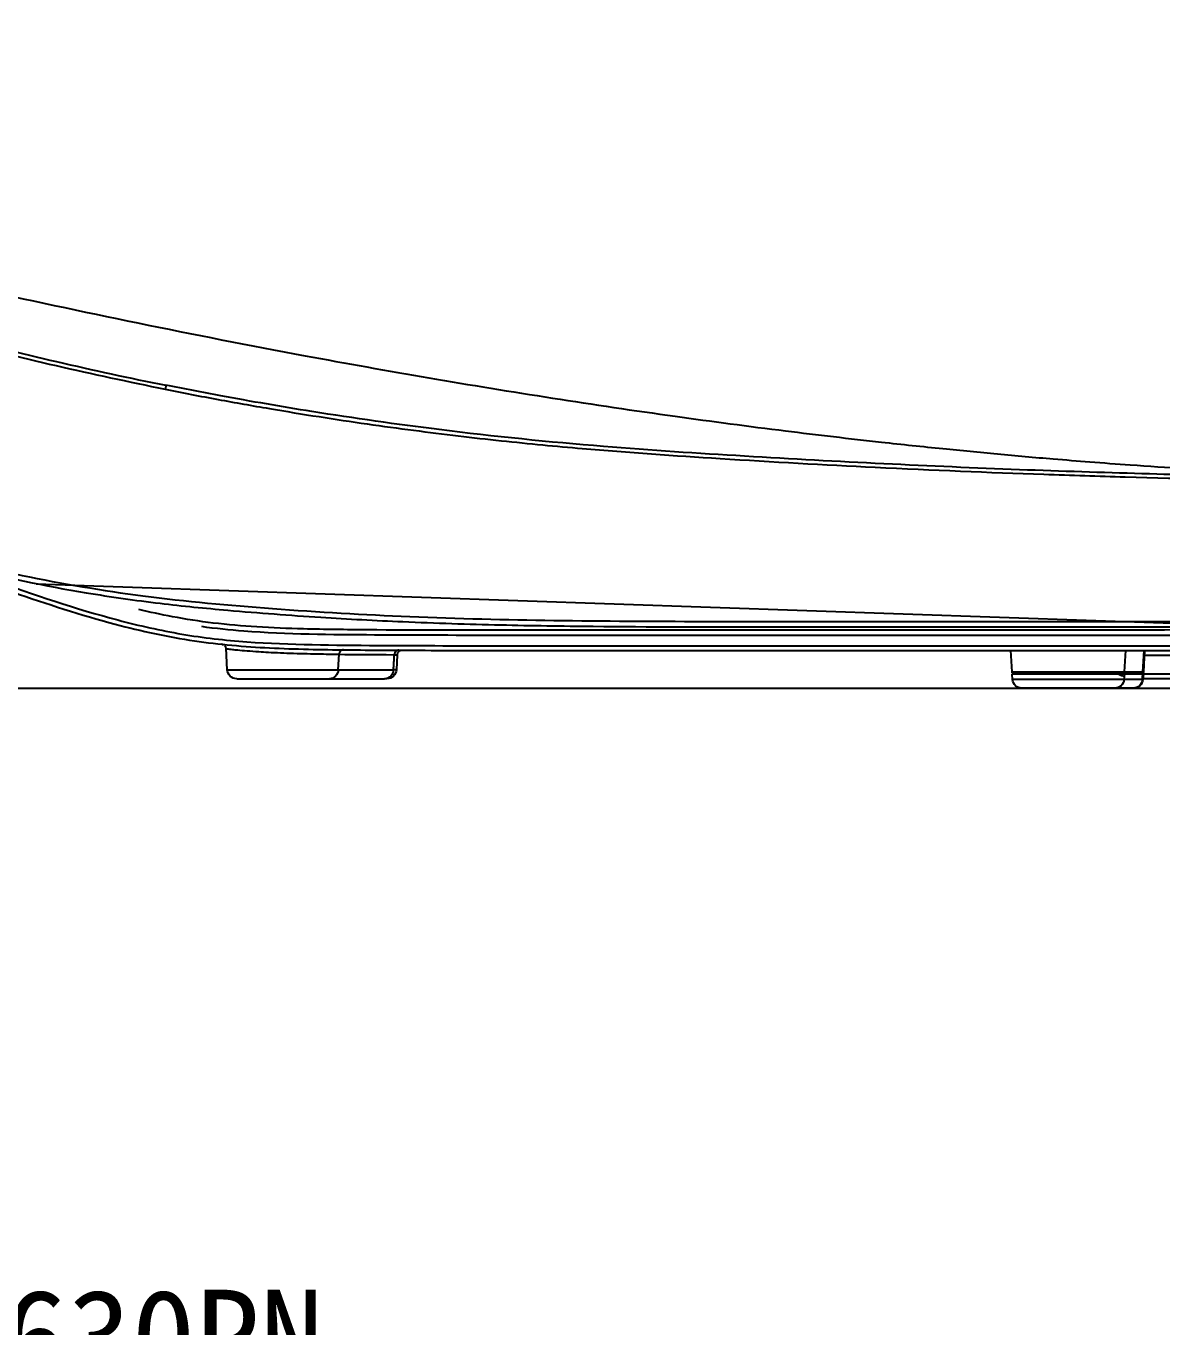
# Model space of a CAD drawing. Extents: x -2137 to 3740, y 68 to 2359.
# Drawn here: x 1590.2 to 1831.7, y 539.1 to 815.6 of the extents above; entities that cross this region are included whole.
import ezdxf

# ---------------------------------------------------------------- set-up
doc = ezdxf.new("R2010")
doc.units = 0
doc.header["$LTSCALE"] = 20
doc.header["$MEASUREMENT"] = 0
doc.layers.get('0').update_dxf_attribs({"linetype": 'CONTINUOUS'})
doc.layers.get('DEFPOINTS').update_dxf_attribs({"linetype": 'CONTINUOUS'})
doc.layers.add('1', color=7, linetype='CONTINUOUS')
doc.layers.add('2', color=2, linetype='CONTINUOUS')
doc.styles.add('ROMANS', font='romans', dxfattribs={"height": 10.144927})
doc.dimstyles.get("Standard").update_dxf_attribs({"dimtxt": 2.7, "dimasz": 2.5, "dimexe": 1.5, "dimexo": 1.5, "dimgap": 1.5, "dimtad": 1, "dimdec": 0, "dimlfac": 10, "dimzin": 0, "dimdsep": 46, "dimtxsty": 'Standard', "dimcen": 0, "dimclrt": 2, "dimadec": 0, "dimazin": 0, "dimtfac": 1, "dimtdec": 0, "dimtmove": 0, "dimatfit": 3, "dimfxl": 0, "dimtolj": 1, "dimtzin": 0, "dimarcsym": 0})

# ---------------------------------------------------------------- blocks, each defined once
blk = doc.blocks.new('*D33')
at = {"color": 3, "lineweight": -2}
for p, q in [((1904.95, 674.9), (1993.11, 674.9)), ((1987.11, 650.9), (1987.11, 508.9)), ((1987.11, 318.9), (1987.11, 460.9)), ((1829.72, 294.9), (1993.11, 294.9))]:
    blk.add_line(p, q, dxfattribs=at)
at = {"color": 3}
for points in [[(1983.11, 650.9), (1991.11, 650.9), (1987.11, 674.9)], [(1983.11, 318.9), (1991.11, 318.9), (1987.11, 294.9)]]:
    blk.add_solid(points, dxfattribs=at)
at = {"layer": 'DEFPOINTS', "color": 0}
for p in [(1903.15, 674.9), (1827.92, 294.9), (1987.11, 294.9)]:
    blk.add_point(p, dxfattribs=at)
at = {"color": 2, "insert": (1987.11, 484.9), "char_height": 24, "attachment_point": 5}
blk.add_mtext('\\A1;380', dxfattribs=at)
blk = doc.blocks.new('*D29')
at = {"color": 3, "lineweight": -2}
for p, q in [((1914.91, 686.91), (1914.91, 67.8)), ((1305.18, 293.1), (1305.18, 67.8)), ((1329.18, 73.8), (1890.91, 73.8))]:
    blk.add_line(p, q, dxfattribs=at)
at = {"color": 3}
for points in [[(1329.18, 77.8), (1329.18, 69.8), (1305.18, 73.8)], [(1890.91, 77.8), (1890.91, 69.8), (1914.91, 73.8)]]:
    blk.add_solid(points, dxfattribs=at)
at = {"layer": 'DEFPOINTS', "color": 0}
for p in [(1914.91, 688.71), (1305.18, 294.9), (1914.91, 73.8)]:
    blk.add_point(p, dxfattribs=at)
at = {"color": 2, "insert": (1610.04, 97.8), "char_height": 24, "attachment_point": 5}
blk.add_mtext('\\A1;610', dxfattribs=at)
blk = doc.blocks.new('A$C9bb48bae')
at = {"layer": '1', "color": 7, "linetype": 'Continuous'}
for p, q in [((8.27, 11.2), (322.54, 22.12)), ((281.92, 3.9), (282.16, 8.51)), ((283.01, 9.32), (283.04, 9.32)), ((86.92, 7.99), (87.15, 3.47)), ((87.27, 3.47), (87.04, 8)), ((91.17, 3.47), (90.93, 8)), ((115.1, 3.47), (115.34, 7.99)), ((115.34, 7.99), (115.34, 8)), ((245.81, 7.11), (245.98, 3.9)), ((245.81, 7.11), (245.81, 7.11)), ((258.31, 3.9), (258.15, 7.2)), ((45.8, 2.98), (86.9, 2.98)), ((87.15, 3.47), (87.27, 3.47)), ((87.18, 3), (87.28, 1.83)), ((87.3, 3), (87.18, 3)), ((91.17, 3.47), (87.27, 3.47)), ((87.4, 1.83), (87.3, 3)), ((87.3, 3), (91.19, 3)), ((115.1, 3.47), (91.17, 3.47)), ((91.19, 3), (91.3, 1.83)), ((91.19, 3), (115.08, 3)), ((114.97, 1.83), (115.08, 3)), ((245.98, 3.9), (246.57, 3.9)), ((258.31, 3.9), (246.57, 3.9)), ((281.92, 3.9), (258.31, 3.9)), ((87.4, 1.83), (87.28, 1.83)), ((87.4, 1.83), (91.3, 1.83)), ((89.37, 0), (89.27, 0)), ((89.37, 0), (93.27, 0)), ((91.3, 1.83), (114.97, 1.83)), ((93.27, 0), (112.98, 0)), ((247.97, 2), (248.47, 2)), ((260.21, 2), (248.47, 2)), ((279.92, 2), (260.21, 2))]:
    blk.add_line(p, q, dxfattribs=at)
for centre, radius, start, end in [((87.65, 3.5), 0.5, 183, 270), ((114.6, 3.5), 0.5, 270, 357), ((247.97, 4), 2, 183, 270), ((279.92, 4), 2, 270, 357), ((89.27, 2), 2, 185, 270), ((112.98, 2), 2, 270, 355)]:
    blk.add_arc(centre, radius, start, end, dxfattribs=at)
for centre, major_axis, ratio, start_param, end_param in [((87.77, 3.5), (0, -0.5), 0.990268, 4.764749, 6.283185), ((91.66, 3.5), (0, -0.5), 0.990268, 4.764749, 6.283185), ((248.47, 4), (0, -2), 0.951057, 4.764749, 6.283185), ((260.21, 4), (0, -2), 0.951057, 4.764749, 6.283185), ((89.37, 2), (0, 2), 0.990268, 1.658063, 3.141593), ((93.27, 2), (0, 2), 0.990268, 1.658063, 3.141593)]:
    blk.add_ellipse(centre, major_axis=major_axis, ratio=ratio, start_param=start_param, end_param=end_param, dxfattribs=at)
for points, knots in [([(477.62, 118.02), (447.77, 107.18), (417.59, 97.28), (371.94, 83.6), (356.66, 79.18), (325.94, 71.07), (310.49, 67.49), (294.96, 64.38)], [0, 0, 0, 0, 0.5, 0.5, 0.75, 0.75, 1, 1, 1, 1]), ([(477.94, 117.19), (473.18, 115.48), (463.04, 111.84), (446.84, 106.28), (428.76, 100.25), (408.76, 93.82), (385.45, 86.67), (362.83, 80.08), (339.81, 73.74), (318.39, 68.42), (302.85, 65.15), (295.1, 63.52)], [0, 0, 0, 0, 0.079655, 0.169452, 0.269417, 0.379575, 0.499943, 0.65291, 0.750136, 0.875496, 1, 1, 1, 1]), ([(438.42, 110.36), (434.52, 109.31), (426.11, 107.06), (414.14, 103.94), (404, 101.35), (396.82, 99.54), (391.64, 98.25), (386.98, 97.1), (381.81, 95.83), (375.63, 94.33), (367.93, 92.48), (358.72, 90.31), (348.05, 87.84), (316.87, 80.8), (280.4, 73.29), (239.1, 65.9), (212.88, 61.6), (187.6, 57.85), (164.29, 54.77), (145.3, 52.54), (130.29, 50.95), (118.11, 49.76), (107.71, 48.84), (98.3, 48.08), (88.95, 47.38), (77.07, 46.59), (68.06, 46.09), (62.95, 45.83)], [0, 0, 0, 0, 0.031815, 0.06835, 0.097277, 0.114025, 0.126565, 0.139222, 0.151775, 0.168453, 0.189216, 0.214009, 0.24276, 0.275372, 0.465247, 0.535344, 0.605106, 0.674102, 0.736164, 0.789939, 0.82439, 0.854817, 0.886058, 0.906459, 0.929029, 0.959788, 1, 1, 1, 1]), ([(508.18, 86.65), (507.76, 86.48), (506.4, 85.93), (503.59, 84.81), (499.26, 83.07), (493.41, 80.71), (486.03, 77.74), (477.13, 74.14), (466.69, 69.95), (454.7, 65.22), (441.14, 59.99), (425.98, 54.31), (409.21, 48.25), (390.79, 41.94), (370.67, 35.52), (348.79, 29.27), (325.04, 23.58), (299.34, 19.19), (271.75, 16.76), (242.55, 15), (211.89, 14.3), (180.13, 14.16), (147.47, 14.18), (114.23, 14.18), (81.16, 14.2), (49.63, 14.21), (22.36, 14.22), (3.8, 14.24), (0, 14.25), (0, 14.25)], [0, 0, 0, 0, 0.002237, 0.007152, 0.014744, 0.025013, 0.037959, 0.053582, 0.07188, 0.092854, 0.116505, 0.142832, 0.171833, 0.20351, 0.237859, 0.274881, 0.314573, 0.356936, 0.402004, 0.449781, 0.500255, 0.55342, 0.609269, 0.667805, 0.729036, 0.79296, 0.859558, 0.928803, 1, 1, 1, 1]), ([(508.57, 85.61), (501.17, 82.64), (486.76, 76.86), (465.34, 68.2), (438.59, 57.77), (407.47, 46.3), (372.14, 34.63), (340.79, 25.91), (315.51, 20.67), (296.67, 17.98), (280.02, 16.35), (262.8, 15.06), (243.44, 14.01), (224.11, 13.4), (198.55, 13.04), (173.8, 13), (149.29, 13), (128.88, 13), (107.29, 13), (84.96, 13), (63.98, 13), (40.83, 13), (23.09, 13), (11.49, 13), (5.31, 13), (1.71, 13), (0.97, 13), (0.97, 13)], [0, 0, 0, 0, 0.039003, 0.075957, 0.112972, 0.179376, 0.238139, 0.29481, 0.338391, 0.364249, 0.387853, 0.420247, 0.44887, 0.483127, 0.51582, 0.576231, 0.608416, 0.642464, 0.683469, 0.724728, 0.767812, 0.808151, 0.875463, 0.906299, 0.936507, 0.968699, 1, 1, 1, 1]), ([(8.56, 44.44), (8.56, 44.44), (8.56, 44.44), (8.59, 44.44), (8.68, 44.44), (9.08, 44.44), (10.7, 44.44), (15.19, 44.45), (24.62, 44.49), (39.76, 44.61), (68.61, 45.02), (104.76, 46), (142.14, 47.61), (171.75, 49.25), (203.31, 51.27), (234.14, 54.41), (261.35, 58.28), (280.74, 61.6), (291.06, 63.62), (294.96, 64.38)], [0, 0, 0, 0, 0.000264, 0.004235, 0.012184, 0.028057, 0.059787, 0.122859, 0.175712, 0.248791, 0.34147, 0.499539, 0.583507, 0.666766, 0.749204, 0.843707, 0.916571, 0.968476, 1, 1, 1, 1]), ([(295.1, 63.52), (291.36, 62.79), (284, 61.35), (273.09, 59.43), (262.53, 57.7), (252.31, 56.16), (242.43, 54.81), (232.92, 53.62), (223.76, 52.59), (214.98, 51.7), (199.38, 50.31), (175.58, 48.63), (142.61, 46.82), (113.92, 45.61), (83.97, 44.68), (53.66, 43.96), (32.41, 43.74), (23.78, 43.7), (22.87, 43.7)], [0, 0, 0, 0, 0.036489, 0.071852, 0.106093, 0.139217, 0.171224, 0.202117, 0.2319, 0.260577, 0.288152, 0.385131, 0.49655, 0.622349, 0.685946, 0.826108, 0.981067, 1, 1, 1, 1]), ([(365.2, 33.72), (361.46, 32.41), (348.85, 27.98), (329.17, 20.89), (307.61, 13.74), (289.33, 9.75), (272.77, 8.38), (256.81, 8.11), (239.45, 8.03), (222.06, 8.01), (205.49, 8), (187.79, 8), (168.01, 8), (144.08, 8), (117.97, 8), (94.34, 8), (73.9, 8), (56.62, 8), (42.5, 8), (32.46, 8), (23.02, 8), (15.24, 8), (11.81, 8), (10.89, 8)], [0, 0, 0, 0, 0.027782, 0.09364, 0.14666, 0.186834, 0.224409, 0.263097, 0.299128, 0.346896, 0.386387, 0.417719, 0.474598, 0.530819, 0.595475, 0.67339, 0.718363, 0.768012, 0.829196, 0.860934, 0.886752, 0.955538, 1, 1, 1, 1]), ([(342.62, 26.8), (339.55, 25.71), (336.48, 24.62), (324.62, 20.46), (315.83, 17.41), (302.38, 13.71), (297.86, 12.63), (288.72, 10.96), (284.11, 10.37), (270.24, 9.23), (260.95, 9.17), (242.44, 9.03), (233.2, 9.02), (205.67, 9), (187.55, 9), (152.02, 9), (134.59, 9), (101, 9), (84.82, 9), (55.28, 9), (41.92, 9), (26.32, 9), (21.86, 9), (14.82, 9), (12.23, 9), (9.05, 9), (8.33, 9), (8.35, 9)], [0, 0, 0, 0, 0.022892, 0.022892, 0.088296, 0.088296, 0.120998, 0.120998, 0.1537, 0.1537, 0.219104, 0.219104, 0.284508, 0.284508, 0.415317, 0.415317, 0.546125, 0.546125, 0.676934, 0.676934, 0.807742, 0.807742, 0.873147, 0.873147, 0.938551, 0.938551, 1, 1, 1, 1]), ([(7.3, 12.36), (7.16, 12.36), (8.34, 12.37), (14.94, 12.37), (28.54, 12.36), (54.28, 12.38), (95.8, 12.35), (152.67, 12.32), (206.76, 12.31), (246.06, 12.28), (264.49, 12.52), (275.44, 12.9), (284.75, 13.73), (293.12, 15.02), (298.37, 16.16), (300.74, 16.74)], [0, 0, 0, 0, 0.068564, 0.131333, 0.206042, 0.308473, 0.439894, 0.600911, 0.790714, 0.873207, 0.908498, 0.934321, 0.958347, 0.981057, 1, 1, 1, 1]), ([(8.32, 11.2), (8.3, 11.2), (9.01, 11.2), (12.12, 11.2), (14.69, 11.2), (21.57, 11.2), (25.89, 11.2), (36.14, 11.2), (42.02, 11.2), (54.9, 11.2), (61.87, 11.2), (83.91, 11.2), (100.04, 11.2), (133.56, 11.2), (150.98, 11.2), (186.48, 11.2), (204.59, 11.2), (232.11, 11.22), (241.34, 11.23), (259.86, 11.35), (269.16, 11.4), (281.41, 12.35), (284.39, 12.66), (287.35, 13.07)], [0, 0, 0, 0, 0.070231, 0.070231, 0.145687, 0.145687, 0.221143, 0.221143, 0.296599, 0.296599, 0.372055, 0.372055, 0.522967, 0.522967, 0.673879, 0.673879, 0.824791, 0.824791, 0.900247, 0.900247, 0.975703, 0.975703, 1, 1, 1, 1]), ([(282.15, 8.37), (282.15, 8.37), (282.12, 8.37), (281.94, 8.35), (281.5, 8.3), (280.79, 8.23), (279.6, 8.11), (277.74, 7.95), (275.47, 7.78), (273.06, 7.63), (270.56, 7.51), (267.74, 7.41), (264.81, 7.33), (262.01, 7.27), (259.56, 7.22), (258.63, 7.21), (258.15, 7.2)], [0, 0, 0, 0, 0.020311, 0.06712, 0.114465, 0.162351, 0.22424, 0.30793, 0.39425, 0.456203, 0.531295, 0.6126, 0.700121, 0.79386, 0.893819, 1, 1, 1, 1]), ([(282.15, 8.37), (282.15, 8.44), (282.17, 8.57), (282.26, 8.82), (282.37, 8.97), (282.46, 9.06)], [0, 0, 0, 0, 0.263106, 0.520529, 1, 1, 1, 1]), ([(282.15, 8.37), (282.15, 8.44), (282.17, 8.57), (282.26, 8.82), (282.37, 8.97), (282.46, 9.06)], [0, 0, 0, 0, 0.263105, 0.520528, 1, 1, 1, 1]), ([(283, 9.32), (283, 9.32), (282.99, 9.31), (282.94, 9.31), (282.87, 9.3), (282.81, 9.3), (282.8, 9.3)], [0, 0, 0, 0, 0.00319, 0.406154, 0.879166, 1, 1, 1, 1]), ([(87.16, 7.02), (83.77, 7.02), (76.98, 7.02), (66.63, 7.02), (57.66, 7.02), (50.97, 7.02), (46.73, 7.02), (45.73, 7.02), (45.73, 7.02)], [0, 0, 0, 0, 0.157846, 0.326385, 0.49481, 0.663233, 0.831668, 1, 1, 1, 1]), ([(245.5, 7.78), (245.4, 7.87), (245.25, 7.97), (245, 8.05), (244.86, 8.06), (244.8, 8.06)], [0, 0, 0, 0, 0.478282, 0.736127, 1, 1, 1, 1]), ([(245.5, 7.78), (245.59, 7.7), (245.7, 7.54), (245.79, 7.3), (245.81, 7.17), (245.81, 7.1)], [0, 0, 0, 0, 0.478279, 0.736124, 1, 1, 1, 1]), ([(246.41, 7.11), (246.28, 7.11), (246.03, 7.11), (245.87, 7.11), (245.83, 7.11), (245.82, 7.11)], [0, 0, 0, 0, 0.417765, 0.802522, 1, 1, 1, 1]), ([(92.43, 2.97), (92.22, 2.87), (91.83, 2.71), (91.43, 2.57), (91.25, 2.52)], [0, 0, 0, 0, 0.540818, 1, 1, 1, 1])]:
    blk.add_open_spline(points, degree=3, knots=knots, dxfattribs=at)
for points in [[(294.96, 64.38), (294.96, 64.33), (295.03, 63.92), (295.1, 63.52)], [(258.15, 7.2), (254.95, 7.16), (251.04, 7.13), (246.41, 7.11)], [(246.57, 3.9), (246.52, 4.97), (246.46, 6.04), (246.41, 7.11)], [(86.9, 2.98), (87.18, 2.99), (87.46, 3), (87.75, 3.02)], [(46.8, 2), (46.8, 2), (47.41, 2), (49.51, 2), (52.32, 2), (55.54, 2), (59.01, 2), (62.51, 2), (65.93, 2), (70.08, 2), (74.61, 2), (78.86, 2), (82.9, 2), (85.91, 2), (87.46, 2)]]:
    blk.add_open_spline(points, degree=3, dxfattribs=at)
for points, weights, knots in [([(245.45, 8.06), (245.71, 8.06), (245.94, 7.96), (246.11, 7.78), (246.29, 7.61), (246.4, 7.38), (246.41, 7.11)], [1.00031698631, 1.00512781328, 1.06469823552, 1.17902825304, 1.06571769713, 1.00619452615, 1.00045874011], [0, 0, 0, 0, 0.502239, 0.502239, 0.502239, 1, 1, 1, 1]), ([(257.19, 8.15), (257.44, 8.15), (257.67, 8.05), (257.85, 7.88), (258.02, 7.7), (258.13, 7.47), (258.15, 7.2)], [1.00031573301, 1.00511822583, 1.06470736552, 1.17908315209, 1.06471101061, 1.00512202403, 1.00031619234], [0, 0, 0, 0, 0.500008, 0.500008, 0.500008, 1, 1, 1, 1])]:
    blk.add_rational_spline(points, weights, degree=3, knots=knots, dxfattribs=at)

msp = doc.modelspace()

# ---------------------------------------------------------------- linework, layer by layer
msp.add_line((1320.18, 674.9), (1903.15, 674.9))

# ---------------------------------------------------------------- block references
at = {"xscale": -1}
msp.add_blockref('A$C9bb48bae', (1914.91, 674.9), dxfattribs=at)

# ---------------------------------------------------------------- texts
at = {"layer": '2', "insert": (1531.02, 536.88), "char_height": 20, "attachment_point": 4, "style": 'ROMANS'}
msp.add_mtext('{\\Ftxt|c129;TFC-630PN}', dxfattribs=at)

# ---------------------------------------------------------------- dimensions: what is measured, and where the dimension line sits
dim = msp.add_linear_dim(base=(1914.91, 73.8), p1=(1305.18, 294.9), p2=(1914.91, 688.71), dimstyle='Standard', override={"dimscale": 1.2, "dimtxt": 20, "dimasz": 20, "dimexe": 5, "dimgap": 10, "dimtoh": 1, "dimlfac": 1, "dimzin": 12, "dimclrd": 3, "dimclre": 3, "dimazin": 2, "dimarcsym": 1})
dim.commit()
dim.dimension.update_dxf_attribs({"geometry": '*D29', "text_midpoint": (1610.04, 73.8), "dimtype": 160})
dim = msp.add_linear_dim(base=(1987.11, 294.9), p1=(1903.15, 674.9), p2=(1827.92, 294.9), angle=90, text='380', dimstyle='Standard', override={"dimscale": 1.2, "dimtxt": 20, "dimasz": 20, "dimexe": 5, "dimgap": 10, "dimtih": 1, "dimtoh": 1, "dimlfac": 1, "dimzin": 12, "dimclrd": 3, "dimclre": 3, "dimazin": 2, "dimarcsym": 1})
dim.commit()
dim.dimension.update_dxf_attribs({"geometry": '*D33', "text_midpoint": (1987.11, 484.9), "dimtype": 160})

# ---------------------------------------------------------------- leaders
msp.add_leader([(1428.79, 719.55), (1514.07, 863.52), (1684.13, 863.52)], dimstyle='Standard', override={"dimscale": 1.2, "dimtxt": 20, "dimasz": 20, "dimexe": 5, "dimgap": 10, "dimtad": 0, "dimtoh": 1, "dimlfac": 1, "dimzin": 12, "dimclrd": 3, "dimclre": 3, "dimazin": 2, "dimarcsym": 1})

doc.saveas('drawing.dxf')
